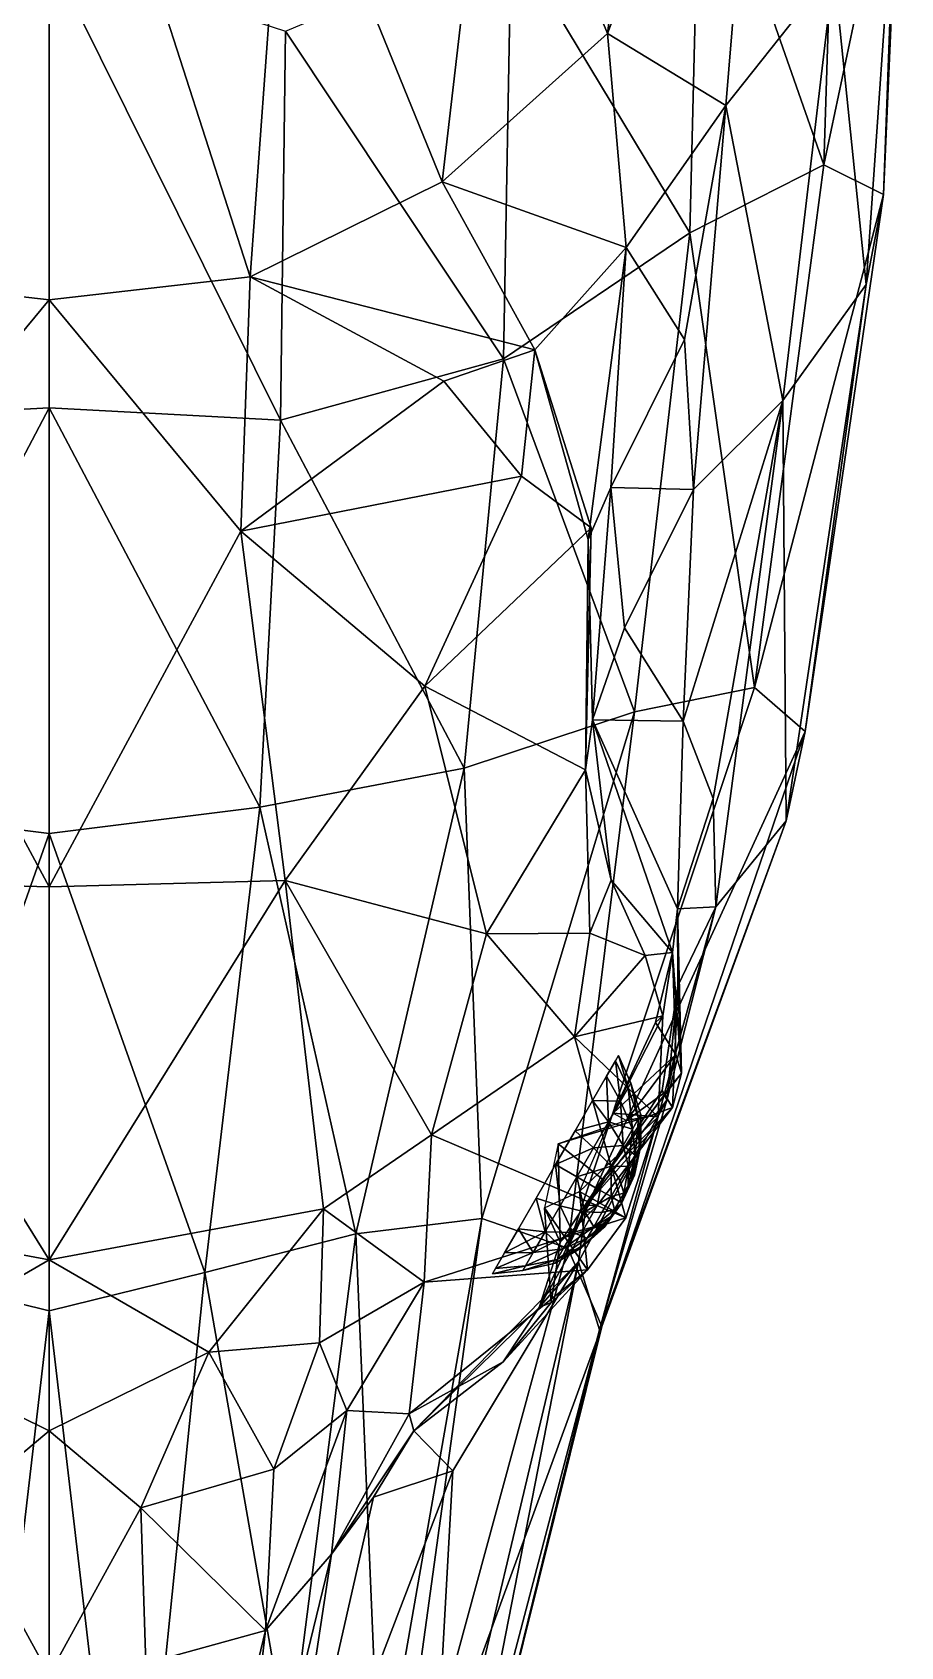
# Model space of a CAD drawing. Extents: x -1.1 to 1.1, y -3.78 to 5.59.
# Drawn here: x -0.0044 to 0.2183, y -3.5658 to -3.152 of the extents above; entities that cross this region are included whole.
import ezdxf

# ---------------------------------------------------------------- set-up
doc = ezdxf.new("R2010")
doc.units = 0
doc.layers.add('STEGOSRS$LWO', color=1, linetype='CONTINUOUS')

msp = doc.modelspace()

# ---------------------------------------------------------------- linework, layer by layer
at = {"layer": 'STEGOSRS$LWO'}
for points in [[(0.14311, -3.15233, 1.84504), (0.16146, -3.01033, 1.86458), (0.11346, -3.08087, 1.88123)], [(0.14311, -3.15233, 1.84504), (0.18392, -3.04446, 1.82285), (0.16146, -3.01033, 1.86458)], [(0.17346, -3.17078, 1.79381), (0.18392, -3.04446, 1.82285), (0.14311, -3.15233, 1.84504)], [(0.17346, -3.17078, 1.79381), (0.20118, -3.13585, 1.74614), (0.18392, -3.04446, 1.82285)], [(-0.06047, -3.09139, 1.89925), (-0.05149, -3.21466, 1.89028), (0, -3.05464, 1.91038)], [(-0.05149, -3.21466, 1.89028), (0, -3.22057, 1.89281), (0, -3.05464, 1.91038)], [(0.05149, -3.21466, 1.89028), (0.06047, -3.09139, 1.89925), (0, -3.05464, 1.91038)], [(0, -3.22057, 1.89281), (0.05149, -3.21466, 1.89028), (0, -3.05464, 1.91038)], [(0.06047, -3.09139, 1.89925), (0.10072, -3.19029, 1.87201), (0.11346, -3.08087, 1.88123)], [(0.10072, -3.19029, 1.87201), (0.14311, -3.15233, 1.84504), (0.11346, -3.08087, 1.88123)], [(0.1669, -3.09544, 1.55428), (0.20189, -3.0832, 1.59422), (0.19858, -3.18597, 1.56675)], [(0.19858, -3.18597, 1.56675), (0.20189, -3.0832, 1.59422), (0.21834, -3.09259, 1.64195)], [(0.05149, -3.21466, 1.89028), (0.10072, -3.19029, 1.87201), (0.06047, -3.09139, 1.89925)], [(0.21392, -3.19355, 1.61664), (0.19858, -3.18597, 1.56675), (0.21834, -3.09259, 1.64195)], [(0.21392, -3.19355, 1.61664), (0.21834, -3.09259, 1.64195), (0.21704, -3.10758, 1.69258)], [(0.11848, -3.12745, 1.52445), (0.1669, -3.09544, 1.55428), (0.16425, -3.20344, 1.52571)], [(0.19858, -3.18597, 1.56675), (0.16425, -3.20344, 1.52571), (0.1669, -3.09544, 1.55428)], [(0.20948, -3.21667, 1.66658), (0.21704, -3.10758, 1.69258), (0.20118, -3.13585, 1.74614)], [(0.20948, -3.21667, 1.66658), (0.21392, -3.19355, 1.61664), (0.21704, -3.10758, 1.69258)], [(0.06053, -3.15167, 1.52076), (0.11848, -3.12745, 1.52445), (0.1165, -3.23569, 1.50103)], [(0.16425, -3.20344, 1.52571), (0.1165, -3.23569, 1.50103), (0.11848, -3.12745, 1.52445)], [(-0.06053, -3.15167, 1.52076), (0, -3.13198, 1.53838), (-0.05929, -3.25143, 1.51663)], [(0, -3.24825, 1.54162), (-0.05929, -3.25143, 1.51663), (0, -3.13198, 1.53838)], [(0, -3.13198, 1.53838), (0.06053, -3.15167, 1.52076), (0.05929, -3.25143, 1.51663)], [(0.05929, -3.25143, 1.51663), (0, -3.24825, 1.54162), (0, -3.13198, 1.53838)], [(0.18811, -3.2464, 1.71371), (0.20118, -3.13585, 1.74614), (0.17346, -3.17078, 1.79381)], [(0.18811, -3.2464, 1.71371), (0.20948, -3.21667, 1.66658), (0.20118, -3.13585, 1.74614)], [(0.1165, -3.23569, 1.50103), (0.05929, -3.25143, 1.51663), (0.06053, -3.15167, 1.52076)], [(0.14796, -3.20716, 1.82845), (0.14311, -3.15233, 1.84504), (0.10072, -3.19029, 1.87201)], [(0.14796, -3.20716, 1.82845), (0.17346, -3.17078, 1.79381), (0.14311, -3.15233, 1.84504)], [(0.17346, -3.17078, 1.79381), (0.14796, -3.20716, 1.82845), (0.16293, -3.23076, 1.80213)], [(0.16293, -3.23076, 1.80213), (0.16523, -3.26921, 1.76795), (0.17346, -3.17078, 1.79381)], [(0.16523, -3.26921, 1.76795), (0.18811, -3.2464, 1.71371), (0.17346, -3.17078, 1.79381)], [(0.16425, -3.20344, 1.52571), (0.19858, -3.18597, 1.56675), (0.1808, -3.31996, 1.56102)], [(0.1808, -3.31996, 1.56102), (0.19858, -3.18597, 1.56675), (0.21392, -3.19355, 1.61664)], [(0.12452, -3.23343, 1.85869), (0.10072, -3.19029, 1.87201), (0.05149, -3.21466, 1.89028)], [(0.12452, -3.23343, 1.85869), (0.14796, -3.20716, 1.82845), (0.10072, -3.19029, 1.87201)], [(0.19381, -3.33122, 1.60233), (0.1808, -3.31996, 1.56102), (0.21392, -3.19355, 1.61664)], [(0.19381, -3.33122, 1.60233), (0.21392, -3.19355, 1.61664), (0.20948, -3.21667, 1.66658)], [(0.1165, -3.23569, 1.50103), (0.16425, -3.20344, 1.52571), (0.15007, -3.32622, 1.52978)], [(0.1808, -3.31996, 1.56102), (0.15007, -3.32622, 1.52978), (0.16425, -3.20344, 1.52571)], [(0.13815, -3.28205, 1.82192), (0.14796, -3.20716, 1.82845), (0.12452, -3.23343, 1.85869)], [(0.13815, -3.28205, 1.82192), (0.144, -3.26865, 1.80495), (0.14796, -3.20716, 1.82845)], [(0.16293, -3.23076, 1.80213), (0.14796, -3.20716, 1.82845), (0.144, -3.26865, 1.80495)], [(-0.05149, -3.21466, 1.89028), (-0.04915, -3.27987, 1.88078), (0, -3.22057, 1.89281)], [(0.04915, -3.27987, 1.88078), (0.05149, -3.21466, 1.89028), (0, -3.22057, 1.89281)], [(0.04915, -3.27987, 1.88078), (0.10121, -3.24141, 1.87494), (0.05149, -3.21466, 1.89028)], [(0.10121, -3.24141, 1.87494), (0.12452, -3.23343, 1.85869), (0.05149, -3.21466, 1.89028)], [(0.18898, -3.35412, 1.64243), (0.20948, -3.21667, 1.66658), (0.18811, -3.2464, 1.71371)], [(0.18898, -3.35412, 1.64243), (0.19381, -3.33122, 1.60233), (0.20948, -3.21667, 1.66658)], [(0, -3.22057, 1.89281), (-0.04915, -3.27987, 1.88078), (0, -3.371, 1.86283)], [(0.04915, -3.27987, 1.88078), (0, -3.22057, 1.89281), (0, -3.371, 1.86283)], [(0.144, -3.26865, 1.80495), (0.16523, -3.26921, 1.76795), (0.16293, -3.23076, 1.80213)], [(0.05929, -3.25143, 1.51663), (0.1165, -3.23569, 1.50103), (0.10636, -3.34062, 1.5184)], [(0.10121, -3.24141, 1.87494), (0.12106, -3.26577, 1.86283), (0.12452, -3.23343, 1.85869)], [(0.15007, -3.32622, 1.52978), (0.10636, -3.34062, 1.5184), (0.1165, -3.23569, 1.50103)], [(0.12106, -3.26577, 1.86283), (0.13896, -3.27902, 1.84714), (0.12452, -3.23343, 1.85869)], [(0.13815, -3.28205, 1.82192), (0.12452, -3.23343, 1.85869), (0.13896, -3.27902, 1.84714)], [(0.12106, -3.26577, 1.86283), (0.10121, -3.24141, 1.87494), (0.04915, -3.27987, 1.88078)], [(-0.05929, -3.25143, 1.51663), (0, -3.24825, 1.54162), (-0.05401, -3.35064, 1.53575)], [(0, -3.35734, 1.54734), (-0.05401, -3.35064, 1.53575), (0, -3.24825, 1.54162)], [(0, -3.24825, 1.54162), (0.05929, -3.25143, 1.51663), (0.05401, -3.35064, 1.53575)], [(0.05401, -3.35064, 1.53575), (0, -3.35734, 1.54734), (0, -3.24825, 1.54162)], [(0.16256, -3.32861, 1.7462), (0.17027, -3.34843, 1.70931), (0.18811, -3.2464, 1.71371)], [(0.18811, -3.2464, 1.71371), (0.16523, -3.26921, 1.76795), (0.16256, -3.32861, 1.7462)], [(0.17027, -3.34843, 1.70931), (0.17095, -3.37619, 1.66621), (0.18811, -3.2464, 1.71371)], [(0.17095, -3.37619, 1.66621), (0.18898, -3.35412, 1.64243), (0.18811, -3.2464, 1.71371)], [(0.10636, -3.34062, 1.5184), (0.05401, -3.35064, 1.53575), (0.05929, -3.25143, 1.51663)], [(0.09626, -3.31963, 1.85938), (0.12106, -3.26577, 1.86283), (0.04915, -3.27987, 1.88078)], [(0.13896, -3.27902, 1.84714), (0.12106, -3.26577, 1.86283), (0.09626, -3.31963, 1.85938)], [(0.13815, -3.28205, 1.82192), (0.13931, -3.32823, 1.7882), (0.144, -3.26865, 1.80495)], [(0.144, -3.26865, 1.80495), (0.13931, -3.32823, 1.7882), (0.14751, -3.30463, 1.77034)], [(0.14751, -3.30463, 1.77034), (0.16523, -3.26921, 1.76795), (0.144, -3.26865, 1.80495)], [(0.16256, -3.32861, 1.7462), (0.16523, -3.26921, 1.76795), (0.14751, -3.30463, 1.77034)], [(0, -3.371, 1.86283), (-0.04915, -3.27987, 1.88078), (-0.0605, -3.36941, 1.85931)], [(0.04915, -3.27987, 1.88078), (0, -3.371, 1.86283), (0.0605, -3.36941, 1.85931)], [(0.09626, -3.31963, 1.85938), (0.04915, -3.27987, 1.88078), (0.0605, -3.36941, 1.85931)], [(0.09626, -3.31963, 1.85938), (0.13753, -3.34104, 1.82676), (0.13896, -3.27902, 1.84714)], [(0.13815, -3.28205, 1.82192), (0.13896, -3.27902, 1.84714), (0.13753, -3.34104, 1.82676)], [(0.13931, -3.32823, 1.7882), (0.13815, -3.28205, 1.82192), (0.13753, -3.34104, 1.82676)], [(0.16256, -3.32861, 1.7462), (0.14751, -3.30463, 1.77034), (0.13931, -3.32823, 1.7882)], [(0.11212, -3.38307, 1.83608), (0.09626, -3.31963, 1.85938), (0.0605, -3.36941, 1.85931)], [(0.09626, -3.31963, 1.85938), (0.11212, -3.38307, 1.83608), (0.13753, -3.34104, 1.82676)], [(0.13297, -3.46367, 1.58189), (0.1808, -3.31996, 1.56102), (0.19381, -3.33122, 1.60233)], [(0.15007, -3.32622, 1.52978), (0.1808, -3.31996, 1.56102), (0.13297, -3.46367, 1.58189)], [(0.10636, -3.34062, 1.5184), (0.15007, -3.32622, 1.52978), (0.11095, -3.45602, 1.56086)], [(0.13297, -3.46367, 1.58189), (0.11095, -3.45602, 1.56086), (0.15007, -3.32622, 1.52978)], [(0.13753, -3.34104, 1.82676), (0.14406, -3.36931, 1.80679), (0.13931, -3.32823, 1.7882)], [(0.13931, -3.32823, 1.7882), (0.16107, -3.37667, 1.75172), (0.16256, -3.32861, 1.7462)], [(0.15979, -3.3879, 1.77188), (0.16107, -3.37667, 1.75172), (0.13931, -3.32823, 1.7882)], [(0.14406, -3.36931, 1.80679), (0.15979, -3.3879, 1.77188), (0.13931, -3.32823, 1.7882)], [(0.16256, -3.32861, 1.7462), (0.16107, -3.37667, 1.75172), (0.17027, -3.34843, 1.70931)], [(0.14166, -3.48377, 1.61316), (0.13297, -3.46367, 1.58189), (0.19381, -3.33122, 1.60233)], [(0.14166, -3.48377, 1.61316), (0.19381, -3.33122, 1.60233), (0.18898, -3.35412, 1.64243)], [(0.05401, -3.35064, 1.53575), (0.10636, -3.34062, 1.5184), (0.07859, -3.45999, 1.55223)], [(0.11095, -3.45602, 1.56086), (0.07859, -3.45999, 1.55223), (0.10636, -3.34062, 1.5184)], [(0.11212, -3.38307, 1.83608), (0.1386, -3.38289, 1.81536), (0.13753, -3.34104, 1.82676)], [(0.1386, -3.38289, 1.81536), (0.14406, -3.36931, 1.80679), (0.13753, -3.34104, 1.82676)], [(-0.05401, -3.35064, 1.53575), (0, -3.35734, 1.54734), (-0.03987, -3.46991, 1.55228)], [(0, -3.35734, 1.54734), (0.05401, -3.35064, 1.53575), (0.03987, -3.46991, 1.55228)], [(0.07859, -3.45999, 1.55223), (0.03987, -3.46991, 1.55228), (0.05401, -3.35064, 1.53575)], [(0.17027, -3.34843, 1.70931), (0.16107, -3.37667, 1.75172), (0.17095, -3.37619, 1.66621)], [(0.14108, -3.48459, 1.64864), (0.18898, -3.35412, 1.64243), (0.17095, -3.37619, 1.66621)], [(0.14108, -3.48459, 1.64864), (0.14166, -3.48377, 1.61316), (0.18898, -3.35412, 1.64243)], [(0, -3.47975, 1.54942), (-0.03987, -3.46991, 1.55228), (0, -3.35734, 1.54734)], [(0.03987, -3.46991, 1.55228), (0, -3.47975, 1.54942), (0, -3.35734, 1.54734)], [(-0.07033, -3.45355, 1.82911), (0, -3.46664, 1.83823), (-0.0605, -3.36941, 1.85931)], [(0, -3.46664, 1.83823), (0, -3.371, 1.86283), (-0.0605, -3.36941, 1.85931)], [(0, -3.46664, 1.83823), (0.07033, -3.45355, 1.82911), (0.0605, -3.36941, 1.85931)], [(0, -3.371, 1.86283), (0, -3.46664, 1.83823), (0.0605, -3.36941, 1.85931)], [(0.09804, -3.43459, 1.82572), (0.11212, -3.38307, 1.83608), (0.0605, -3.36941, 1.85931)], [(0.09804, -3.43459, 1.82572), (0.0605, -3.36941, 1.85931), (0.07033, -3.45355, 1.82911)], [(0.1386, -3.38289, 1.81536), (0.15278, -3.38861, 1.79661), (0.14406, -3.36931, 1.80679)], [(0.15278, -3.38861, 1.79661), (0.15979, -3.3879, 1.77188), (0.14406, -3.36931, 1.80679)], [(0.14108, -3.48459, 1.64864), (0.17095, -3.37619, 1.66621), (0.15837, -3.42569, 1.67617)], [(0.17095, -3.37619, 1.66621), (0.16116, -3.39641, 1.72276), (0.15837, -3.42569, 1.67617)], [(0.15979, -3.3879, 1.77188), (0.16213, -3.41882, 1.74215), (0.16107, -3.37667, 1.75172)], [(0.16107, -3.37667, 1.75172), (0.16116, -3.39641, 1.72276), (0.17095, -3.37619, 1.66621)], [(0.16107, -3.37667, 1.75172), (0.16213, -3.41882, 1.74215), (0.16116, -3.39641, 1.72276)], [(0.13467, -3.40946, 1.81502), (0.11212, -3.38307, 1.83608), (0.09804, -3.43459, 1.82572)], [(0.11212, -3.38307, 1.83608), (0.13467, -3.40946, 1.81502), (0.1386, -3.38289, 1.81536)], [(0.15278, -3.38861, 1.79661), (0.1386, -3.38289, 1.81536), (0.13467, -3.40946, 1.81502)], [(0.15736, -3.40412, 1.77759), (0.15278, -3.38861, 1.79661), (0.13467, -3.40946, 1.81502)], [(0.15278, -3.38861, 1.79661), (0.15736, -3.40412, 1.77759), (0.15979, -3.3879, 1.77188)], [(0.15543, -3.40584, 1.77239), (0.16068, -3.41399, 1.76681), (0.15979, -3.3879, 1.77188)], [(0.15736, -3.40412, 1.77759), (0.15543, -3.40584, 1.77239), (0.15979, -3.3879, 1.77188)], [(0.15979, -3.3879, 1.77188), (0.16068, -3.41399, 1.76681), (0.16213, -3.41882, 1.74215)], [(0.16116, -3.39641, 1.72276), (0.15979, -3.42758, 1.72959), (0.15714, -3.42323, 1.71106)], [(0.16116, -3.39641, 1.72276), (0.15714, -3.42323, 1.71106), (0.15837, -3.42569, 1.67617)], [(0.16213, -3.41882, 1.74215), (0.15979, -3.42758, 1.72959), (0.16116, -3.39641, 1.72276)], [(0.13467, -3.40946, 1.81502), (0.1561, -3.42996, 1.77988), (0.15736, -3.40412, 1.77759)], [(0.15543, -3.40584, 1.77239), (0.15736, -3.40412, 1.77759), (0.14461, -3.42903, 1.7659)], [(0.15736, -3.40412, 1.77759), (0.1561, -3.42996, 1.77988), (0.14461, -3.42903, 1.7659)], [(0.14782, -3.45589, 1.78343), (0.13467, -3.40946, 1.81502), (0.09804, -3.43459, 1.82572)], [(0.13467, -3.40946, 1.81502), (0.14782, -3.45589, 1.78343), (0.1561, -3.42996, 1.77988)], [(0.16068, -3.41399, 1.76681), (0.15543, -3.40584, 1.77239), (0.14461, -3.42903, 1.7659)], [(0.14289, -3.41958, 1.77627), (0.1465, -3.42594, 1.77358), (0.14518, -3.4156, 1.76727)], [(0.1465, -3.42594, 1.74098), (0.14289, -3.41958, 1.73829), (0.14518, -3.4156, 1.74729)], [(0.16068, -3.41399, 1.76681), (0.14461, -3.42903, 1.7659), (0.14799, -3.43092, 1.75876)], [(0.14518, -3.4156, 1.76727), (0.14847, -3.42253, 1.76585), (0.14597, -3.41423, 1.75728)], [(0.14847, -3.42253, 1.74871), (0.14518, -3.4156, 1.74729), (0.14597, -3.41423, 1.75728)], [(0.1465, -3.42594, 1.77358), (0.14847, -3.42253, 1.76585), (0.14518, -3.4156, 1.76727)], [(0.14518, -3.4156, 1.74729), (0.14847, -3.42253, 1.74871), (0.1465, -3.42594, 1.74098)], [(0.14847, -3.42253, 1.76585), (0.14914, -3.42136, 1.75728), (0.14597, -3.41423, 1.75728)], [(0.14597, -3.41423, 1.75728), (0.14914, -3.42136, 1.75728), (0.14847, -3.42253, 1.74871)], [(0.15856, -3.42322, 1.75512), (0.16068, -3.41399, 1.76681), (0.14799, -3.43092, 1.75876)], [(0.16068, -3.41399, 1.76681), (0.15856, -3.42322, 1.75512), (0.16213, -3.41882, 1.74215)], [(0.1465, -3.42594, 1.77358), (0.14289, -3.41958, 1.77627), (0.13931, -3.42577, 1.78342)], [(0.14343, -3.43126, 1.73485), (0.13931, -3.42577, 1.73114), (0.14289, -3.41958, 1.73829)], [(0.14289, -3.41958, 1.73829), (0.1465, -3.42594, 1.74098), (0.14343, -3.43126, 1.73485)], [(0.14847, -3.42253, 1.76585), (0.15111, -3.43043, 1.76406), (0.14914, -3.42136, 1.75728)], [(0.15111, -3.43043, 1.7505), (0.14847, -3.42253, 1.74871), (0.14914, -3.42136, 1.75728)], [(0.15111, -3.43043, 1.76406), (0.15165, -3.4295, 1.75728), (0.14914, -3.42136, 1.75728)], [(0.14914, -3.42136, 1.75728), (0.15165, -3.4295, 1.75728), (0.15111, -3.43043, 1.7505)], [(0.16213, -3.41882, 1.74215), (0.15361, -3.42988, 1.74368), (0.15979, -3.42758, 1.72959)], [(0.15856, -3.42322, 1.75512), (0.15361, -3.42988, 1.74368), (0.16213, -3.41882, 1.74215)], [(0.14343, -3.43126, 1.77971), (0.13931, -3.42577, 1.78342), (0.13481, -3.43357, 1.78801)], [(0.13931, -3.42577, 1.73114), (0.14343, -3.43126, 1.73485), (0.13481, -3.43357, 1.72655)], [(0.13568, -3.46717, 1.68287), (0.15837, -3.42569, 1.67617), (0.13764, -3.45265, 1.70461)], [(0.15837, -3.42569, 1.67617), (0.13568, -3.46717, 1.68287), (0.14108, -3.48459, 1.64864)], [(0.15714, -3.42323, 1.71106), (0.15979, -3.42758, 1.72959), (0.13764, -3.45265, 1.70461)], [(0.15714, -3.42323, 1.71106), (0.13764, -3.45265, 1.70461), (0.15837, -3.42569, 1.67617)], [(0.13931, -3.42577, 1.78342), (0.14343, -3.43126, 1.77971), (0.1465, -3.42594, 1.77358)], [(0.14956, -3.43313, 1.77017), (0.1465, -3.42594, 1.77358), (0.14343, -3.43126, 1.77971)], [(0.14713, -3.43733, 1.73954), (0.14343, -3.43126, 1.73485), (0.1465, -3.42594, 1.74098)], [(0.1465, -3.42594, 1.77358), (0.14956, -3.43313, 1.77017), (0.14847, -3.42253, 1.76585)], [(0.14956, -3.43313, 1.74439), (0.1465, -3.42594, 1.74098), (0.14847, -3.42253, 1.74871)], [(0.1465, -3.42594, 1.74098), (0.14956, -3.43313, 1.74439), (0.14713, -3.43733, 1.73954)], [(0.15361, -3.42988, 1.74368), (0.15856, -3.42322, 1.75512), (0.14799, -3.43092, 1.75876)], [(0.14956, -3.43313, 1.77017), (0.15111, -3.43043, 1.76406), (0.14847, -3.42253, 1.76585)], [(0.14847, -3.42253, 1.74871), (0.15111, -3.43043, 1.7505), (0.14956, -3.43313, 1.74439)], [(0.14184, -3.44597, 1.73438), (0.15361, -3.42988, 1.74368), (0.13051, -3.43691, 1.74526)], [(0.14799, -3.43092, 1.75876), (0.13051, -3.43691, 1.74526), (0.15361, -3.42988, 1.74368)], [(0.13598, -3.4491, 1.76583), (0.14461, -3.42903, 1.7659), (0.1561, -3.42996, 1.77988)], [(0.1561, -3.42996, 1.77988), (0.14782, -3.45589, 1.78343), (0.13598, -3.4491, 1.76583)], [(0.15979, -3.42758, 1.72959), (0.14053, -3.45271, 1.7176), (0.13764, -3.45265, 1.70461)], [(0.15979, -3.42758, 1.72959), (0.14184, -3.44597, 1.73438), (0.14053, -3.45271, 1.7176)], [(0.15361, -3.42988, 1.74368), (0.14184, -3.44597, 1.73438), (0.15979, -3.42758, 1.72959)], [(0.14956, -3.43313, 1.77017), (0.1502, -3.43981, 1.7662), (0.15111, -3.43043, 1.76406)], [(0.1502, -3.43981, 1.74836), (0.14956, -3.43313, 1.74439), (0.15111, -3.43043, 1.7505)], [(0.1502, -3.43981, 1.7662), (0.15128, -3.43794, 1.76197), (0.15111, -3.43043, 1.76406)], [(0.15111, -3.43043, 1.7505), (0.15128, -3.43794, 1.75259), (0.1502, -3.43981, 1.74836)], [(0.15165, -3.4373, 1.75728), (0.15165, -3.4295, 1.75728), (0.15111, -3.43043, 1.76406)], [(0.15165, -3.4295, 1.75728), (0.15165, -3.4373, 1.75728), (0.15111, -3.43043, 1.7505)], [(0.15111, -3.43043, 1.76406), (0.15128, -3.43794, 1.76197), (0.15165, -3.4373, 1.75728)], [(0.15165, -3.4373, 1.75728), (0.15128, -3.43794, 1.75259), (0.15111, -3.43043, 1.7505)], [(0.09804, -3.43459, 1.82572), (0.07033, -3.45355, 1.82911), (0.0961, -3.4724, 1.79978)], [(0.14782, -3.45589, 1.78343), (0.09804, -3.43459, 1.82572), (0.0961, -3.4724, 1.79978)], [(0.13956, -3.43795, 1.78365), (0.13481, -3.43357, 1.78801), (0.12981, -3.44222, 1.78959)], [(0.12981, -3.44222, 1.72497), (0.13481, -3.43357, 1.72655), (0.13956, -3.43795, 1.73091)], [(0.13481, -3.43357, 1.78801), (0.13956, -3.43795, 1.78365), (0.14343, -3.43126, 1.77971)], [(0.14343, -3.43126, 1.73485), (0.13956, -3.43795, 1.73091), (0.13481, -3.43357, 1.72655)], [(0.14713, -3.43733, 1.77502), (0.14343, -3.43126, 1.77971), (0.13956, -3.43795, 1.78365)], [(0.14343, -3.43126, 1.73485), (0.14713, -3.43733, 1.73954), (0.13956, -3.43795, 1.73091)], [(0.14343, -3.43126, 1.77971), (0.14713, -3.43733, 1.77502), (0.14956, -3.43313, 1.77017)], [(0.1502, -3.43981, 1.7662), (0.14956, -3.43313, 1.77017), (0.14713, -3.43733, 1.77502)], [(0.14852, -3.44272, 1.745), (0.14713, -3.43733, 1.73954), (0.14956, -3.43313, 1.74439)], [(0.14956, -3.43313, 1.74439), (0.1502, -3.43981, 1.74836), (0.14852, -3.44272, 1.745)], [(0.13051, -3.43691, 1.74526), (0.12696, -3.45335, 1.74763), (0.13104, -3.46214, 1.7368)], [(0.12981, -3.44222, 1.78959), (0.13528, -3.44537, 1.78501), (0.13956, -3.43795, 1.78365)], [(0.13956, -3.43795, 1.73091), (0.13528, -3.44537, 1.72955), (0.12981, -3.44222, 1.72497)], [(0.13104, -3.46214, 1.7368), (0.14184, -3.44597, 1.73438), (0.13051, -3.43691, 1.74526)], [(0.13528, -3.44537, 1.78501), (0.14407, -3.44262, 1.77814), (0.13956, -3.43795, 1.78365)], [(0.13956, -3.43795, 1.73091), (0.14407, -3.44262, 1.73642), (0.13528, -3.44537, 1.72955)], [(0.13956, -3.43795, 1.78365), (0.14407, -3.44262, 1.77814), (0.14713, -3.43733, 1.77502)], [(0.14713, -3.43733, 1.73954), (0.14407, -3.44262, 1.73642), (0.13956, -3.43795, 1.73091)], [(0.14852, -3.44272, 1.76956), (0.14713, -3.43733, 1.77502), (0.14407, -3.44262, 1.77814)], [(0.14713, -3.43733, 1.73954), (0.14852, -3.44272, 1.745), (0.14407, -3.44262, 1.73642)], [(0.14713, -3.43733, 1.77502), (0.14852, -3.44272, 1.76956), (0.1502, -3.43981, 1.7662)], [(0.14984, -3.44526, 1.75968), (0.15003, -3.44493, 1.75728), (0.15165, -3.4373, 1.75728)], [(0.15128, -3.43794, 1.76197), (0.14984, -3.44526, 1.75968), (0.15165, -3.4373, 1.75728)], [(0.14984, -3.44526, 1.75488), (0.15128, -3.43794, 1.75259), (0.15165, -3.4373, 1.75728)], [(0.15165, -3.4373, 1.75728), (0.15003, -3.44493, 1.75728), (0.14984, -3.44526, 1.75488)], [(0.14984, -3.44526, 1.75968), (0.15128, -3.43794, 1.76197), (0.1502, -3.43981, 1.7662)], [(0.15128, -3.43794, 1.75259), (0.14984, -3.44526, 1.75488), (0.1502, -3.43981, 1.74836)], [(0.12482, -3.45086, 1.78801), (0.131, -3.45279, 1.78365), (0.12981, -3.44222, 1.78959)], [(0.131, -3.45279, 1.73091), (0.12482, -3.45086, 1.72655), (0.12981, -3.44222, 1.72497)], [(0.131, -3.45279, 1.78365), (0.13528, -3.44537, 1.78501), (0.12981, -3.44222, 1.78959)], [(0.12981, -3.44222, 1.72497), (0.13528, -3.44537, 1.72955), (0.131, -3.45279, 1.73091)], [(0.13528, -3.44537, 1.78501), (0.14069, -3.44849, 1.77921), (0.14407, -3.44262, 1.77814)], [(0.14407, -3.44262, 1.73642), (0.14069, -3.44849, 1.73535), (0.13528, -3.44537, 1.72955)], [(0.14069, -3.44849, 1.77921), (0.14406, -3.45044, 1.77246), (0.14407, -3.44262, 1.77814)], [(0.14406, -3.45044, 1.7421), (0.14069, -3.44849, 1.73535), (0.14407, -3.44262, 1.73642)], [(0.14406, -3.45044, 1.77246), (0.14641, -3.44638, 1.77171), (0.14407, -3.44262, 1.77814)], [(0.14407, -3.44262, 1.73642), (0.14641, -3.44638, 1.74285), (0.14406, -3.45044, 1.7421)], [(0.14407, -3.44262, 1.77814), (0.14641, -3.44638, 1.77171), (0.14852, -3.44272, 1.76956)], [(0.14852, -3.44272, 1.745), (0.14641, -3.44638, 1.74285), (0.14407, -3.44262, 1.73642)], [(0.14641, -3.44638, 1.77171), (0.14735, -3.44957, 1.76466), (0.14852, -3.44272, 1.76956)], [(0.14735, -3.44957, 1.7499), (0.14641, -3.44638, 1.74285), (0.14852, -3.44272, 1.745)], [(0.14735, -3.44957, 1.76466), (0.14843, -3.4477, 1.76356), (0.14852, -3.44272, 1.76956)], [(0.14852, -3.44272, 1.745), (0.14843, -3.4477, 1.751), (0.14735, -3.44957, 1.7499)], [(0.14843, -3.4477, 1.76356), (0.14929, -3.44621, 1.76184), (0.1502, -3.43981, 1.7662)], [(0.14852, -3.44272, 1.76956), (0.14843, -3.4477, 1.76356), (0.1502, -3.43981, 1.7662)], [(0.14929, -3.44621, 1.75272), (0.14843, -3.4477, 1.751), (0.14852, -3.44272, 1.745)], [(0.1502, -3.43981, 1.74836), (0.14929, -3.44621, 1.75272), (0.14852, -3.44272, 1.745)], [(0.1502, -3.43981, 1.7662), (0.14929, -3.44621, 1.76184), (0.14984, -3.44526, 1.75968)], [(0.14984, -3.44526, 1.75488), (0.14929, -3.44621, 1.75272), (0.1502, -3.43981, 1.74836)], [(0.131, -3.45279, 1.78365), (0.1373, -3.45436, 1.77814), (0.13528, -3.44537, 1.78501)], [(0.1373, -3.45436, 1.73642), (0.131, -3.45279, 1.73091), (0.13528, -3.44537, 1.72955)], [(0.14184, -3.44597, 1.73438), (0.13104, -3.46214, 1.7368), (0.14053, -3.45271, 1.7176)], [(0.1373, -3.45436, 1.77814), (0.14069, -3.44849, 1.77921), (0.13528, -3.44537, 1.78501)], [(0.13528, -3.44537, 1.72955), (0.14069, -3.44849, 1.73535), (0.1373, -3.45436, 1.73642)], [(0.14735, -3.44957, 1.76466), (0.14641, -3.44638, 1.77171), (0.14406, -3.45044, 1.77246)], [(0.14406, -3.45044, 1.7421), (0.14641, -3.44638, 1.74285), (0.14735, -3.44957, 1.7499)], [(0.15003, -3.44493, 1.75728), (0.14984, -3.44526, 1.75968), (0.14686, -3.45205, 1.75728)], [(0.14984, -3.44526, 1.75488), (0.15003, -3.44493, 1.75728), (0.14686, -3.45205, 1.75728)], [(0.14984, -3.44526, 1.75968), (0.14929, -3.44621, 1.76184), (0.14686, -3.45205, 1.75728)], [(0.14929, -3.44621, 1.75272), (0.14984, -3.44526, 1.75488), (0.14686, -3.45205, 1.75728)], [(0.14929, -3.44621, 1.76184), (0.14843, -3.4477, 1.76356), (0.14686, -3.45205, 1.75728)], [(0.14843, -3.4477, 1.751), (0.14929, -3.44621, 1.75272), (0.14686, -3.45205, 1.75728)], [(0.12032, -3.45867, 1.78342), (0.12713, -3.45949, 1.77971), (0.12482, -3.45086, 1.78801)], [(0.12713, -3.45949, 1.73485), (0.12032, -3.45867, 1.73114), (0.12482, -3.45086, 1.72655)], [(0.12713, -3.45949, 1.77971), (0.131, -3.45279, 1.78365), (0.12482, -3.45086, 1.78801)], [(0.12482, -3.45086, 1.72655), (0.131, -3.45279, 1.73091), (0.12713, -3.45949, 1.73485)], [(0.12696, -3.45335, 1.74763), (0.13598, -3.4491, 1.76583), (0.13805, -3.46918, 1.77128)], [(0.14782, -3.45589, 1.78343), (0.13805, -3.46918, 1.77128), (0.13598, -3.4491, 1.76583)], [(0.14406, -3.45044, 1.77246), (0.14069, -3.44849, 1.77921), (0.1373, -3.45436, 1.77814)], [(0.14069, -3.44849, 1.73535), (0.14406, -3.45044, 1.7421), (0.1373, -3.45436, 1.73642)], [(0.1373, -3.45436, 1.77814), (0.14172, -3.4545, 1.77171), (0.14406, -3.45044, 1.77246)], [(0.14406, -3.45044, 1.7421), (0.14172, -3.4545, 1.74285), (0.1373, -3.45436, 1.73642)], [(0.14172, -3.4545, 1.77171), (0.14495, -3.45372, 1.76466), (0.14406, -3.45044, 1.77246)], [(0.14495, -3.45372, 1.7499), (0.14172, -3.4545, 1.74285), (0.14406, -3.45044, 1.7421)], [(0.14406, -3.45044, 1.77246), (0.14615, -3.45165, 1.76504), (0.14735, -3.44957, 1.76466)], [(0.14735, -3.44957, 1.7499), (0.14615, -3.45165, 1.74952), (0.14406, -3.45044, 1.7421)], [(0.14495, -3.45372, 1.76466), (0.14615, -3.45165, 1.76504), (0.14406, -3.45044, 1.77246)], [(0.14406, -3.45044, 1.7421), (0.14615, -3.45165, 1.74952), (0.14495, -3.45372, 1.7499)], [(0.14735, -3.44957, 1.76466), (0.14615, -3.45165, 1.76504), (0.14686, -3.45205, 1.75728)], [(0.14615, -3.45165, 1.74952), (0.14735, -3.44957, 1.7499), (0.14686, -3.45205, 1.75728)], [(0.14843, -3.4477, 1.76356), (0.14735, -3.44957, 1.76466), (0.14686, -3.45205, 1.75728)], [(0.14735, -3.44957, 1.7499), (0.14843, -3.4477, 1.751), (0.14686, -3.45205, 1.75728)], [(-0.04091, -3.49034, 1.8192), (0, -3.46664, 1.83823), (-0.07033, -3.45355, 1.82911)], [(0, -3.46664, 1.83823), (0.04091, -3.49034, 1.8192), (0.07033, -3.45355, 1.82911)], [(0.0693, -3.48791, 1.81053), (0.07033, -3.45355, 1.82911), (0.04091, -3.49034, 1.8192)], [(0.07033, -3.45355, 1.82911), (0.0693, -3.48791, 1.81053), (0.0961, -3.4724, 1.79978)], [(0.12563, -3.47887, 1.71391), (0.13764, -3.45265, 1.70461), (0.14053, -3.45271, 1.7176)], [(0.13764, -3.45265, 1.70461), (0.12563, -3.47887, 1.71391), (0.13568, -3.46717, 1.68287)], [(0.12563, -3.47887, 1.71391), (0.14053, -3.45271, 1.7176), (0.13104, -3.46214, 1.7368)], [(0.12867, -3.47759, 1.7419), (0.13104, -3.46214, 1.7368), (0.12696, -3.45335, 1.74763)], [(0.13805, -3.46918, 1.77128), (0.12867, -3.47759, 1.7419), (0.12696, -3.45335, 1.74763)], [(0.12713, -3.45949, 1.77971), (0.13424, -3.45966, 1.77502), (0.131, -3.45279, 1.78365)], [(0.13424, -3.45966, 1.73954), (0.12713, -3.45949, 1.73485), (0.131, -3.45279, 1.73091)], [(0.13424, -3.45966, 1.77502), (0.1373, -3.45436, 1.77814), (0.131, -3.45279, 1.78365)], [(0.131, -3.45279, 1.73091), (0.1373, -3.45436, 1.73642), (0.13424, -3.45966, 1.73954)], [(0.13424, -3.45966, 1.77502), (0.1396, -3.45817, 1.76956), (0.1373, -3.45436, 1.77814)], [(0.1396, -3.45817, 1.745), (0.13424, -3.45966, 1.73954), (0.1373, -3.45436, 1.73642)], [(0.1396, -3.45817, 1.76956), (0.14172, -3.4545, 1.77171), (0.1373, -3.45436, 1.77814)], [(0.1373, -3.45436, 1.73642), (0.14172, -3.4545, 1.74285), (0.1396, -3.45817, 1.745)], [(0.14495, -3.45372, 1.76466), (0.14172, -3.4545, 1.77171), (0.1396, -3.45817, 1.76956)], [(0.1396, -3.45817, 1.76956), (0.14387, -3.4556, 1.76356), (0.14495, -3.45372, 1.76466)], [(0.14495, -3.45372, 1.7499), (0.14387, -3.4556, 1.751), (0.1396, -3.45817, 1.745)], [(0.14172, -3.4545, 1.74285), (0.14495, -3.45372, 1.7499), (0.1396, -3.45817, 1.745)], [(0.14246, -3.45804, 1.75968), (0.14227, -3.45837, 1.75728), (0.14686, -3.45205, 1.75728)], [(0.14227, -3.45837, 1.75728), (0.14246, -3.45804, 1.75488), (0.14686, -3.45205, 1.75728)], [(0.14301, -3.45708, 1.76184), (0.14246, -3.45804, 1.75968), (0.14686, -3.45205, 1.75728)], [(0.14246, -3.45804, 1.75488), (0.14301, -3.45708, 1.75272), (0.14686, -3.45205, 1.75728)], [(0.14387, -3.4556, 1.76356), (0.14301, -3.45708, 1.76184), (0.14686, -3.45205, 1.75728)], [(0.14301, -3.45708, 1.75272), (0.14387, -3.4556, 1.751), (0.14686, -3.45205, 1.75728)], [(0.14495, -3.45372, 1.76466), (0.14387, -3.4556, 1.76356), (0.14686, -3.45205, 1.75728)], [(0.14387, -3.4556, 1.751), (0.14495, -3.45372, 1.7499), (0.14686, -3.45205, 1.75728)], [(0.14615, -3.45165, 1.76504), (0.14495, -3.45372, 1.76466), (0.14686, -3.45205, 1.75728)], [(0.14495, -3.45372, 1.7499), (0.14615, -3.45165, 1.74952), (0.14686, -3.45205, 1.75728)], [(0.07859, -3.45999, 1.55223), (0.11095, -3.45602, 1.56086), (0.08472, -3.60563, 1.55359)], [(0.08615, -3.63586, 1.56575), (0.08472, -3.60563, 1.55359), (0.11095, -3.45602, 1.56086)], [(0.11095, -3.45602, 1.56086), (0.13297, -3.46367, 1.58189), (0.08615, -3.63586, 1.56575)], [(0.0961, -3.4724, 1.79978), (0.13805, -3.46918, 1.77128), (0.14782, -3.45589, 1.78343)], [(0.11674, -3.46486, 1.77627), (0.12406, -3.4648, 1.77358), (0.12032, -3.45867, 1.78342)], [(0.12032, -3.45867, 1.73114), (0.12713, -3.45949, 1.73485), (0.11674, -3.46486, 1.73829)], [(0.12406, -3.4648, 1.77358), (0.12713, -3.45949, 1.77971), (0.12032, -3.45867, 1.78342)], [(0.1396, -3.45817, 1.745), (0.13792, -3.46108, 1.74836), (0.13181, -3.46386, 1.74439)], [(0.13424, -3.45966, 1.73954), (0.1396, -3.45817, 1.745), (0.13181, -3.46386, 1.74439)], [(0.13792, -3.46108, 1.7662), (0.1396, -3.45817, 1.76956), (0.13424, -3.45966, 1.77502)], [(0.14246, -3.45804, 1.75968), (0.13684, -3.46294, 1.76197), (0.13647, -3.46359, 1.75728)], [(0.13647, -3.46359, 1.75728), (0.14227, -3.45837, 1.75728), (0.14246, -3.45804, 1.75968)], [(0.14246, -3.45804, 1.75488), (0.14227, -3.45837, 1.75728), (0.13647, -3.46359, 1.75728)], [(0.13684, -3.46294, 1.75259), (0.14246, -3.45804, 1.75488), (0.13647, -3.46359, 1.75728)], [(0.13684, -3.46294, 1.76197), (0.14246, -3.45804, 1.75968), (0.13792, -3.46108, 1.7662)], [(0.14246, -3.45804, 1.75488), (0.13684, -3.46294, 1.75259), (0.13792, -3.46108, 1.74836)], [(0.14387, -3.4556, 1.76356), (0.1396, -3.45817, 1.76956), (0.13792, -3.46108, 1.7662)], [(0.13792, -3.46108, 1.7662), (0.14301, -3.45708, 1.76184), (0.14387, -3.4556, 1.76356)], [(0.14246, -3.45804, 1.75968), (0.14301, -3.45708, 1.76184), (0.13792, -3.46108, 1.7662)], [(0.13792, -3.46108, 1.74836), (0.14301, -3.45708, 1.75272), (0.14246, -3.45804, 1.75488)], [(0.14301, -3.45708, 1.75272), (0.13792, -3.46108, 1.74836), (0.1396, -3.45817, 1.745)], [(0.1396, -3.45817, 1.745), (0.14387, -3.4556, 1.751), (0.14301, -3.45708, 1.75272)], [(0.03987, -3.46991, 1.55228), (0.07859, -3.45999, 1.55223), (0.06151, -3.59354, 1.54225)], [(0.08472, -3.60563, 1.55359), (0.06151, -3.59354, 1.54225), (0.07859, -3.45999, 1.55223)], [(0.12713, -3.45949, 1.73485), (0.12406, -3.4648, 1.74098), (0.11674, -3.46486, 1.73829)], [(0.12406, -3.4648, 1.77358), (0.13181, -3.46386, 1.77017), (0.12713, -3.45949, 1.77971)], [(0.12713, -3.45949, 1.73485), (0.13424, -3.45966, 1.73954), (0.12406, -3.4648, 1.74098)], [(0.13424, -3.45966, 1.73954), (0.13181, -3.46386, 1.74439), (0.12406, -3.4648, 1.74098)], [(0.12867, -3.47759, 1.7419), (0.12563, -3.47887, 1.71391), (0.13104, -3.46214, 1.7368)], [(0.13181, -3.46386, 1.77017), (0.13424, -3.45966, 1.77502), (0.12713, -3.45949, 1.77971)], [(0.13792, -3.46108, 1.7662), (0.13181, -3.46386, 1.77017), (0.13026, -3.46656, 1.76406)], [(0.13026, -3.46656, 1.76406), (0.13684, -3.46294, 1.76197), (0.13792, -3.46108, 1.7662)], [(0.13792, -3.46108, 1.74836), (0.13684, -3.46294, 1.75259), (0.13026, -3.46656, 1.7505)], [(0.13181, -3.46386, 1.74439), (0.13792, -3.46108, 1.74836), (0.13026, -3.46656, 1.7505)], [(0.13647, -3.46359, 1.75728), (0.13684, -3.46294, 1.76197), (0.13026, -3.46656, 1.76406)], [(0.13026, -3.46656, 1.7505), (0.13684, -3.46294, 1.75259), (0.13647, -3.46359, 1.75728)], [(0.13181, -3.46386, 1.77017), (0.13792, -3.46108, 1.7662), (0.13424, -3.45966, 1.77502)], [(0, -3.51045, 1.82042), (0, -3.46664, 1.83823), (-0.04091, -3.49034, 1.8192)], [(0, -3.46664, 1.83823), (0, -3.51045, 1.82042), (0.04091, -3.49034, 1.8192)], [(0.08615, -3.63586, 1.56575), (0.13297, -3.46367, 1.58189), (0.14166, -3.48377, 1.61316)], [(0.09352, -3.51045, 1.71936), (0.13568, -3.46717, 1.68287), (0.12563, -3.47887, 1.71391)], [(0.10346, -3.52069, 1.69212), (0.13568, -3.46717, 1.68287), (0.09352, -3.51045, 1.71936)], [(0.0975, -3.62832, 1.64893), (0.13568, -3.46717, 1.68287), (0.10346, -3.52069, 1.69212)], [(0.0975, -3.62832, 1.64893), (0.10668, -3.61577, 1.61949), (0.13568, -3.46717, 1.68287)], [(0.10668, -3.61577, 1.61949), (0.14108, -3.48459, 1.64864), (0.13568, -3.46717, 1.68287)], [(0.12406, -3.4648, 1.77358), (0.11674, -3.46486, 1.77627), (0.11445, -3.46883, 1.76727)], [(0.11445, -3.46883, 1.76727), (0.12209, -3.46821, 1.76585), (0.12406, -3.4648, 1.77358)], [(0.12406, -3.4648, 1.74098), (0.12209, -3.46821, 1.74871), (0.11445, -3.46883, 1.74729)], [(0.11674, -3.46486, 1.73829), (0.12406, -3.4648, 1.74098), (0.11445, -3.46883, 1.74729)], [(0.13026, -3.46656, 1.76406), (0.12209, -3.46821, 1.76585), (0.12141, -3.46939, 1.75728)], [(0.12141, -3.46939, 1.75728), (0.12972, -3.46749, 1.75728), (0.13026, -3.46656, 1.76406)], [(0.13026, -3.46656, 1.7505), (0.12972, -3.46749, 1.75728), (0.12141, -3.46939, 1.75728)], [(0.12209, -3.46821, 1.74871), (0.13026, -3.46656, 1.7505), (0.12141, -3.46939, 1.75728)], [(0.13181, -3.46386, 1.77017), (0.12406, -3.4648, 1.77358), (0.12209, -3.46821, 1.76585)], [(0.12209, -3.46821, 1.76585), (0.13026, -3.46656, 1.76406), (0.13181, -3.46386, 1.77017)], [(0.13181, -3.46386, 1.74439), (0.13026, -3.46656, 1.7505), (0.12209, -3.46821, 1.74871)], [(0.12406, -3.4648, 1.74098), (0.13181, -3.46386, 1.74439), (0.12209, -3.46821, 1.74871)], [(0.12972, -3.46749, 1.75728), (0.13647, -3.46359, 1.75728), (0.13026, -3.46656, 1.76406)], [(0.13026, -3.46656, 1.7505), (0.13647, -3.46359, 1.75728), (0.12972, -3.46749, 1.75728)], [(0, -3.47975, 1.54942), (-0.02084, -3.65751, 1.51867), (-0.03987, -3.46991, 1.55228)], [(0.02084, -3.65751, 1.51867), (0, -3.47975, 1.54942), (0.03987, -3.46991, 1.55228)], [(0.06151, -3.59354, 1.54225), (0.02084, -3.65751, 1.51867), (0.03987, -3.46991, 1.55228)], [(0.09228, -3.50613, 1.74869), (0.11642, -3.49282, 1.73538), (0.13805, -3.46918, 1.77128)], [(0.13805, -3.46918, 1.77128), (0.0961, -3.4724, 1.79978), (0.09228, -3.50613, 1.74869)], [(0.12209, -3.46821, 1.76585), (0.11445, -3.46883, 1.76727), (0.11366, -3.4702, 1.75728)], [(0.11366, -3.4702, 1.75728), (0.12141, -3.46939, 1.75728), (0.12209, -3.46821, 1.76585)], [(0.12209, -3.46821, 1.74871), (0.12141, -3.46939, 1.75728), (0.11366, -3.4702, 1.75728)], [(0.11445, -3.46883, 1.74729), (0.12209, -3.46821, 1.74871), (0.11366, -3.4702, 1.75728)], [(0.11642, -3.49282, 1.73538), (0.12867, -3.47759, 1.7419), (0.13805, -3.46918, 1.77128)], [(0.0763, -3.50529, 1.787), (0.0961, -3.4724, 1.79978), (0.0693, -3.48791, 1.81053)], [(0.0763, -3.50529, 1.787), (0.09228, -3.50613, 1.74869), (0.0961, -3.4724, 1.79978)], [(0, -3.66084, 1.51544), (-0.02084, -3.65751, 1.51867), (0, -3.47975, 1.54942)], [(0.02084, -3.65751, 1.51867), (0, -3.66084, 1.51544), (0, -3.47975, 1.54942)], [(0.12563, -3.47887, 1.71391), (0.11642, -3.49282, 1.73538), (0.09352, -3.51045, 1.71936)], [(0.11642, -3.49282, 1.73538), (0.12563, -3.47887, 1.71391), (0.12867, -3.47759, 1.7419)], [(0.10941, -3.61364, 1.59523), (0.08615, -3.63586, 1.56575), (0.14166, -3.48377, 1.61316)], [(0.10941, -3.61364, 1.59523), (0.14166, -3.48377, 1.61316), (0.14108, -3.48459, 1.64864)], [(0.05757, -3.52031, 1.79063), (0.0693, -3.48791, 1.81053), (0.04091, -3.49034, 1.8192)], [(0.0693, -3.48791, 1.81053), (0.05757, -3.52031, 1.79063), (0.0763, -3.50529, 1.787)], [(0.10668, -3.61577, 1.61949), (0.10941, -3.61364, 1.59523), (0.14108, -3.48459, 1.64864)], [(-0.0235, -3.53023, 1.79864), (0, -3.51045, 1.82042), (-0.04091, -3.49034, 1.8192)], [(0, -3.51045, 1.82042), (0.0235, -3.53023, 1.79864), (0.04091, -3.49034, 1.8192)], [(0.05757, -3.52031, 1.79063), (0.04091, -3.49034, 1.8192), (0.0235, -3.53023, 1.79864)], [(0.09228, -3.50613, 1.74869), (0.09352, -3.51045, 1.71936), (0.11642, -3.49282, 1.73538)], [(0.05757, -3.52031, 1.79063), (0.05543, -3.56165, 1.75144), (0.0763, -3.50529, 1.787)], [(0.07234, -3.54209, 1.73943), (0.0763, -3.50529, 1.787), (0.05543, -3.56165, 1.75144)], [(0.0763, -3.50529, 1.787), (0.07234, -3.54209, 1.73943), (0.09228, -3.50613, 1.74869)], [(0.09352, -3.51045, 1.71936), (0.09228, -3.50613, 1.74869), (0.07234, -3.54209, 1.73943)], [(0, -3.51045, 1.82042), (-0.0235, -3.53023, 1.79864), (0, -3.573, 1.76339)], [(0.0235, -3.53023, 1.79864), (0, -3.51045, 1.82042), (0, -3.573, 1.76339)], [(0.08314, -3.52746, 1.71383), (0.09352, -3.51045, 1.71936), (0.07234, -3.54209, 1.73943)], [(0.09352, -3.51045, 1.71936), (0.08314, -3.52746, 1.71383), (0.10346, -3.52069, 1.69212)], [(0.0235, -3.53023, 1.79864), (0.05543, -3.56165, 1.75144), (0.05757, -3.52031, 1.79063)], [(0.05736, -3.64118, 1.66988), (0.10346, -3.52069, 1.69212), (0.08314, -3.52746, 1.71383)], [(0.05736, -3.64118, 1.66988), (0.0975, -3.62832, 1.64893), (0.10346, -3.52069, 1.69212)], [(0.08314, -3.52746, 1.71383), (0.07234, -3.54209, 1.73943), (0.05736, -3.64118, 1.66988)], [(0, -3.573, 1.76339), (-0.0235, -3.53023, 1.79864), (-0.02474, -3.57015, 1.76463)], [(0.0235, -3.53023, 1.79864), (0, -3.573, 1.76339), (0.02474, -3.57015, 1.76463)], [(0.05543, -3.56165, 1.75144), (0.0235, -3.53023, 1.79864), (0.02474, -3.57015, 1.76463)], [(0.07234, -3.54209, 1.73943), (0.05543, -3.56165, 1.75144), (0.0446, -3.65623, 1.68746)], [(0.0446, -3.65623, 1.68746), (0.05736, -3.64118, 1.66988), (0.07234, -3.54209, 1.73943)], [(0.05543, -3.56165, 1.75144), (0.02474, -3.57015, 1.76463), (0.03068, -3.66423, 1.70145)], [(0.03068, -3.66423, 1.70145), (0.0446, -3.65623, 1.68746), (0.05543, -3.56165, 1.75144)]]:
    msp.add_3dface(points, dxfattribs=at)

doc.saveas('drawing.dxf')
